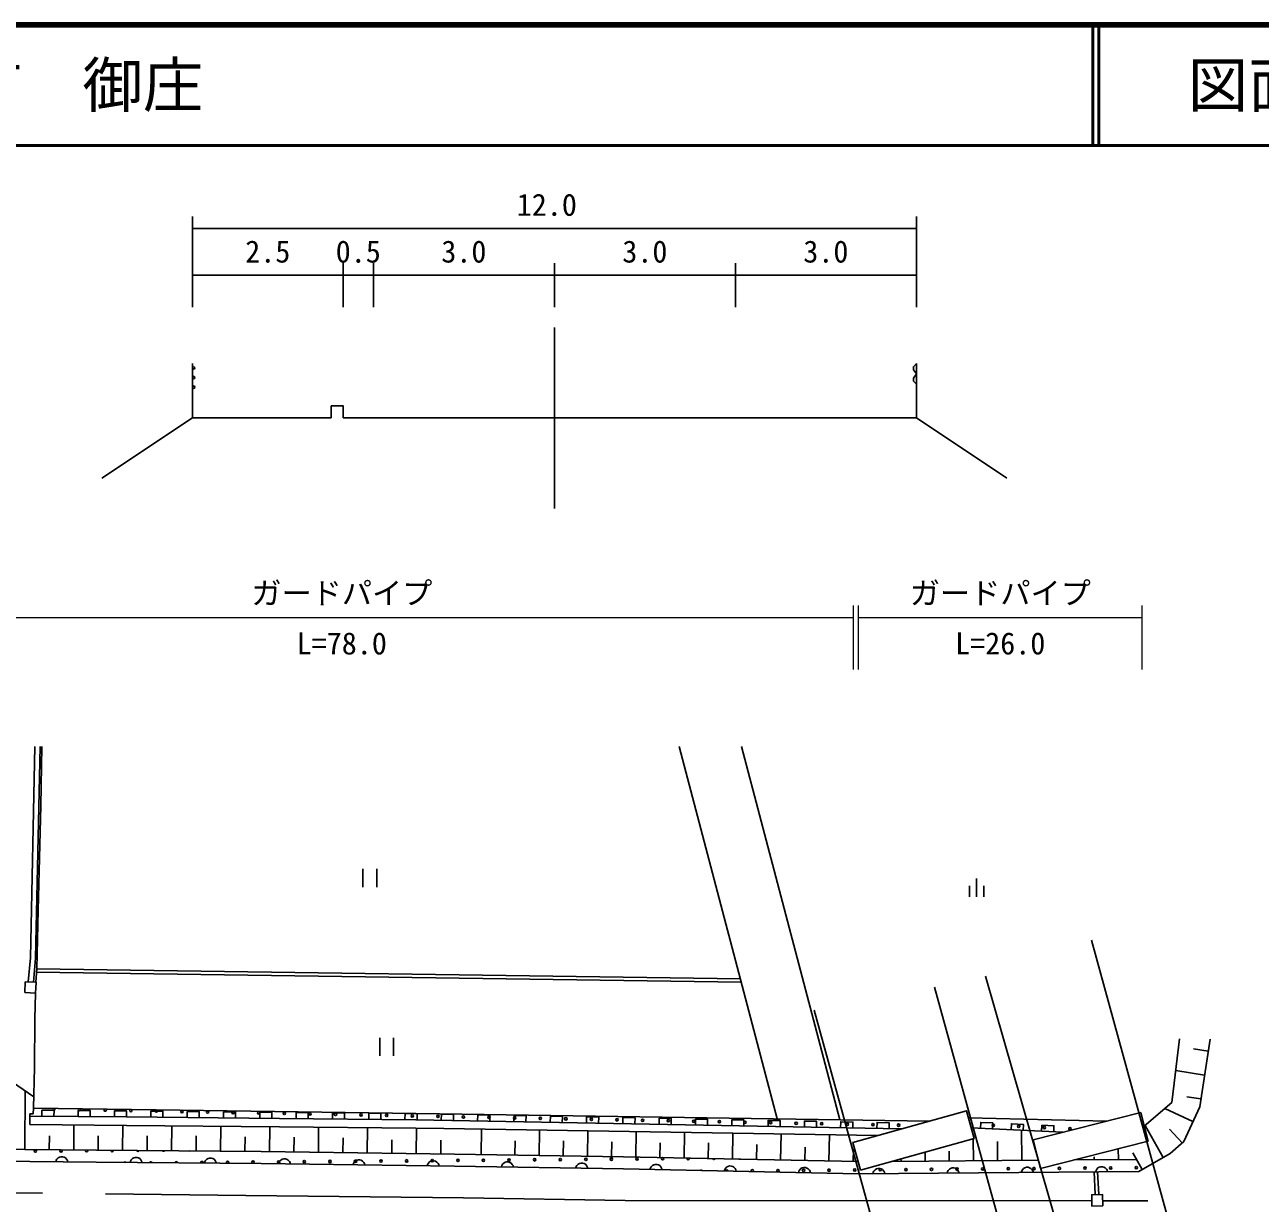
# Model space of a CAD drawing. Units: millimetres, scale not verified, with parts at other scales. Extents: x 40000 to 680000, y 20000 to 380000.
# Drawn here: x 420230 to 522628, y 282322 to 380000 of the extents above; entities that cross this region are included whole.
import ezdxf
from ezdxf.enums import TextEntityAlignment as Align

# ---------------------------------------------------------------- set-up
doc = ezdxf.new("R2010")
doc.units = ezdxf.units.MM
doc.header["$LTSCALE"] = 1000
for name, color, linetype, lineweight in [('M-BGD', 7, 'Continuous', 25), ('M-STR-HTXT', 7, 'Continuous', 13), ('M-TTL', 2, 'Continuous', 140), ('M-TTL-LINE', 7, 'Continuous', 50)]:
    doc.layers.add(name, color=color, linetype=linetype, lineweight=lineweight)
doc.layers.add('M-TTL-TXT', color=7, linetype='Continuous')
doc.styles.add('ＭＳ ゴシック', font='')
doc.styles.get('ＭＳ ゴシック').set_extended_font_data('MS Gothic')

# ---------------------------------------------------------------- blocks, each defined once
blk = doc.blocks.new('BUHIN148')
at = {"color": 7, "linetype": 'Continuous', "lineweight": 25}
blk.add_lwpolyline([(282, 413), (355, 315), (401, 210), (438, 70), (426, -55), (388, -172), (301, -300), (206, -377), (94, -434), (-52, -452), (-166, -447), (-282, -413)], dxfattribs=at)
blk = doc.blocks.new('BUHIN149')
at = {"color": 7, "linetype": 'Continuous', "lineweight": 25}
blk.add_lwpolyline([(294, 404), (364, 304), (407, 198), (440, 57), (424, -67), (383, -183), (292, -308), (194, -383), (81, -436), (-65, -450), (-179, -442), (-294, -404)], dxfattribs=at)
blk = doc.blocks.new('BUHIN150')
at = {"color": 7, "linetype": 'Continuous', "lineweight": 25}
blk.add_lwpolyline([(292, 406), (362, 306), (406, 200), (440, 59), (424, -65), (384, -181), (294, -307), (197, -382), (84, -436), (-63, -451), (-177, -443), (-292, -406)], dxfattribs=at)
blk = doc.blocks.new('BUHIN151')
at = {"color": 7, "linetype": 'Continuous', "lineweight": 25}
blk.add_lwpolyline([(291, 407), (361, 307), (406, 202), (440, 60), (425, -64), (385, -180), (294, -306), (198, -381), (85, -436), (-61, -451), (-176, -443), (-291, -407)], dxfattribs=at)
blk = doc.blocks.new('BUHIN152')
at = {"color": 7, "linetype": 'Continuous', "lineweight": 25}
blk.add_lwpolyline([(290, 408), (360, 308), (405, 203), (440, 62), (425, -63), (385, -179), (295, -305), (199, -381), (86, -435), (-60, -451), (-174, -444), (-290, -408)], dxfattribs=at)
blk = doc.blocks.new('BUHIN138')
at = {"color": 7, "linetype": 'Continuous', "lineweight": 25}
blk.add_lwpolyline([(290, 408), (360, 308), (405, 203), (440, 62), (425, -63), (385, -179), (295, -305), (199, -381), (86, -435), (-60, -451), (-174, -444), (-290, -408)], dxfattribs=at)
blk = doc.blocks.new('BUHIN189')
at = {"color": 7, "linetype": 'Continuous', "lineweight": 25}
blk.add_lwpolyline([(-294, -405), (111, -698), (698, 111), (294, 405)], dxfattribs=at)
blk = doc.blocks.new('BUHIN190')
at = {"color": 7, "linetype": 'Continuous', "lineweight": 25}
blk.add_lwpolyline([(-290, -408), (118, -697), (697, 118), (290, 408)], dxfattribs=at)
blk = doc.blocks.new('BUHIN191')
at = {"color": 7, "linetype": 'Continuous', "lineweight": 25}
blk.add_lwpolyline([(-290, -408), (118, -697), (697, 118), (290, 408)], dxfattribs=at)
blk = doc.blocks.new('BUHIN192')
at = {"color": 7, "linetype": 'Continuous', "lineweight": 25}
blk.add_lwpolyline([(-289, -408), (119, -697), (697, 119), (289, 408)], dxfattribs=at)
blk = doc.blocks.new('BUHIN193')
at = {"color": 7, "linetype": 'Continuous', "lineweight": 25}
blk.add_lwpolyline([(-305, -396), (92, -701), (701, 92), (305, 396)], dxfattribs=at)
blk = doc.blocks.new('BUHIN198')
at = {"color": 7, "linetype": 'Continuous', "lineweight": 25}
for p, q in [((615, -429), (-615, 429)), ((469, 405), (-270, 919)), ((-217, -580), (-955, -66))]:
    blk.add_line(p, q, dxfattribs=at)
blk = doc.blocks.new('BUHIN199')
at = {"color": 7, "linetype": 'Continuous', "lineweight": 25}
for p, q in [((945, 45), (-285, 903)), ((-943, -42), (288, -899))]:
    blk.add_line(p, q, dxfattribs=at)

msp = doc.modelspace()

# ---------------------------------------------------------------- linework, layer by layer
at = {"layer": 'M-BGD'}
for p, q in [((434129, 356586), (434129, 364111)), ((494129, 356586), (494129, 364111)), ((434129, 363111), (494129, 363111)), ((446629, 356586), (446629, 360236)), ((449129, 356586), (449129, 360236)), ((464129, 356586), (464129, 360236)), ((479129, 356586), (479129, 360236)), ((434129, 359236), (446629, 359236)), ((446629, 359236), (449129, 359236)), ((449129, 359236), (464129, 359236)), ((464129, 359236), (479129, 359236)), ((479129, 359236), (494129, 359236)), ((464129, 354909), (464129, 339909)), ((434129, 351909), (434129, 347409)), ((494129, 347409), (494129, 351909)), ((421065, 320179), (420696, 302666)), ((421505, 320179), (421135, 302641)), ((421661, 320179), (421561, 315251)), ((474471, 320179), (482602, 289319)), ((487793, 289243), (479642, 320179)), ((421561, 315251), (421353, 306625)), ((421353, 306625), (421221, 301760)), ((508635, 304124), (522188, 254772)), ((420696, 302666), (420507, 300670)), ((421135, 302641), (420947, 300650)), ((421221, 301760), (421165, 300641)), ((479619, 300643), (421214, 301490)), ((421221, 301760), (479547, 300914)), ((499855, 301156), (513940, 252097)), ((420238, 299780), (420277, 300680)), ((420277, 300680), (421176, 300640)), ((421176, 300640), (421137, 299741)), ((495617, 300232), (509372, 250360)), ((421137, 299741), (420238, 299780)), ((421135, 299741), (421065, 297600)), ((485669, 298328), (499456, 248123)), ((421065, 297600), (421053, 293563)), ((518316, 294932), (517088, 295120)), ((420970, 290213), (421053, 293563)), ((518014, 292954), (515615, 293320)), ((418789, 292663), (420993, 291143)), ((420233, 286793), (420278, 291636)), ((517712, 290975), (516541, 291154)), ((420943, 289743), (420970, 290213)), ((431138, 290066), (420970, 290213)), ((442886, 289902), (431138, 290066)), ((454609, 289727), (442886, 289902)), ((517048, 289105), (514712, 290190)), ((420643, 288846), (420649, 289546)), ((420643, 288846), (428667, 288778)), ((420649, 289546), (420650, 289745)), ((420649, 289546), (428674, 289478)), ((420650, 289745), (420943, 289743)), ((424288, 286755), (424308, 288812)), ((428345, 286716), (428368, 288775)), ((428667, 288778), (441341, 288657)), ((428674, 289478), (441348, 289357)), ((441348, 289357), (452655, 289248)), ((452655, 289248), (492864, 288482)), ((454609, 289727), (495208, 289135)), ((498441, 289401), (509923, 289130)), ((514580, 286106), (513074, 288775)), ((422260, 286774), (422271, 287908)), ((426317, 286736), (426331, 287924)), ((430373, 286697), (430387, 287924)), ((432401, 286678), (432424, 288738)), ((434429, 286658), (434443, 287923)), ((436457, 286639), (436480, 288701)), ((438484, 286620), (438498, 287840)), ((440512, 286598), (440536, 288664)), ((441341, 288657), (452647, 288548)), ((442540, 286572), (442554, 287810)), ((444568, 286546), (444591, 288626)), ((446596, 286520), (446610, 287755)), ((448624, 286495), (448647, 288587)), ((452647, 288548), (454951, 288525)), ((452679, 286443), (452703, 288548)), ((454951, 288525), (490876, 287928)), ((458050, 286368), (458082, 288472)), ((462858, 286293), (462890, 288393)), ((466861, 286230), (466893, 288326)), ((470869, 286162), (470913, 288260)), ((474871, 286078), (474916, 288193)), ((478874, 285994), (478918, 288127)), ((482876, 285910), (482921, 288060)), ((486879, 285826), (486924, 287994)), ((498673, 288568), (506272, 288210)), ((502862, 285885), (502842, 288372)), ((516148, 287332), (515102, 288477)), ((450651, 286469), (450664, 287574)), ((454707, 286417), (454720, 287547)), ((460856, 286324), (460874, 287491)), ((464859, 286261), (464878, 287491)), ((468862, 286199), (468881, 287407)), ((472870, 286120), (472895, 287324)), ((476872, 286036), (476900, 287326)), ((480875, 285952), (480901, 287196)), ((484877, 285868), (484901, 286974)), ((488880, 285784), (488902, 286823)), ((498859, 285852), (498844, 287671)), ((500860, 285868), (500848, 287432)), ((510868, 285950), (510861, 286843)), ((426164, 285737), (415402, 285839)), ((439816, 285607), (426164, 285737)), ((504244, 285896), (492115, 285797)), ((492854, 285803), (492853, 285932)), ((494855, 285819), (494849, 286558)), ((496857, 285836), (496851, 286631)), ((512363, 285962), (507199, 285920)), ((508867, 285934), (508865, 286172)), ((512837, 285122), (512056, 286505)), ((455837, 285402), (439816, 285607)), ((508847, 284934), (508934, 283039)), ((509234, 283047), (509147, 284936)), ((421695, 283153), (416060, 283214)), ((438558, 282975), (426931, 283102)), ((456586, 282765), (438558, 282975)), ((509560, 282539), (513317, 282537))]:
    msp.add_line(p, q, dxfattribs=at)
for points in [[(494129, 351909), (493879, 351659), (493879, 351409), (494129, 351059), (493879, 350709), (493879, 350459), (494129, 350209)], [(445629, 347409), (445629, 348409), (446629, 348409), (446629, 347409)], [(426629, 342409), (434129, 347409), (445629, 347409)], [(446629, 347409), (494129, 347409), (501629, 342409)], [(515939, 295945), (515290, 290689), (513006, 288716)], [(455837, 285402), (469844, 285184), (489329, 284774), (512556, 284964), (515171, 286440), (516281, 287453), (517611, 290317), (518467, 295922)], [(420233, 286793), (415481, 286838), (406148, 288224)], [(489291, 285775), (469863, 286183), (455851, 286402), (439827, 286607), (426174, 286737), (420233, 286793)], [(456586, 282765), (469992, 282557), (508666, 282539)]]:
    msp.add_lwpolyline(points, dxfattribs=at)
for points in [[(489489, 285065), (488849, 287363), (498277, 289990), (498917, 287691)], [(504414, 285218), (503816, 287591), (512724, 289836), (513322, 287463)], [(508676, 282093), (508654, 283033), (509547, 283054), (509570, 282115)]]:
    msp.add_lwpolyline(points, close=True, dxfattribs=at)
for centre, radius in [((434229, 351559), 100), ((434229, 350759), 100), ((434229, 349959), 100), ((433261, 289929), 99.5), ((435382, 289888), 99.5), ((437503, 289848), 99.5), ((439624, 289808), 99.5), ((441745, 289767), 99.5), ((443866, 289727), 99.5), ((445987, 289686), 99.5), ((448108, 289646), 99.5), ((450229, 289605), 99.5), ((452350, 289565), 99.5), ((454471, 289525), 99.5), ((456592, 289484), 99.5), ((458713, 289444), 99.5), ((460834, 289403), 99.5), ((462955, 289363), 99.5), ((465075, 289322), 99.5), ((467196, 289282), 99.5), ((469317, 289241), 99.5), ((471438, 289201), 99.5), ((473559, 289161), 99.5), ((475680, 289120), 99.5), ((477801, 289080), 99.5), ((479922, 289039), 99.5), ((482043, 288999), 99.5), ((484164, 288958), 99.5), ((486285, 288918), 99.5), ((488406, 288878), 99.5), ((490527, 288837), 99.5), ((492648, 288797), 99.5), ((500496, 288793), 99.5), ((502615, 288693), 99.5), ((504734, 288593), 99.5), ((506853, 288493), 99.5), ((421119, 286648), 99.5), ((439158, 285735), 99.5), ((441279, 285753), 99.5), ((443400, 285770), 99.5), ((445522, 285787), 99.5), ((447643, 285805), 99.5), ((449764, 285822), 99.5), ((451885, 285839), 99.5), ((454007, 285857), 99.5), ((456128, 285874), 99.5), ((458249, 285891), 99.5), ((460370, 285909), 99.5), ((462492, 285926), 99.5), ((464613, 285943), 99.5), ((466734, 285961), 99.5), ((468855, 285978), 99.5), ((470977, 285995), 99.5), ((473098, 286013), 99.5), ((482652, 285030), 99.5), ((484774, 285047), 99.5), ((486895, 285065), 99.5), ((489016, 285082), 99.5), ((491137, 285099), 99.5), ((493259, 285117), 99.5), ((495380, 285134), 99.5), ((497501, 285152), 99.5), ((499622, 285169), 99.5), ((501744, 285186), 99.5), ((503865, 285204), 99.5), ((505986, 285221), 99.5), ((508107, 285238), 99.5), ((510228, 285256), 99.5), ((512350, 285273), 99.5)]:
    msp.add_circle(centre, radius, dxfattribs=at)
for centre, start, end in [((422657, 290131), 143.82808, 34.50974), ((424778, 290091), 136.66725, 41.67056), ((426899, 290050), 128.56436, 49.77346), ((429020, 290010), 118.71533, 59.62249), ((431141, 289969), 103.90022, 74.47633), ((423240, 286666), 95.38944, 83.52803), ((425361, 286683), 141.21972, 37.69775), ((427482, 286700), 165.43267, 13.47657), ((428552, 285648), 40.88095, 138.02828), ((429604, 286718), 187.20993, 351.69931), ((430673, 285666), 15.97881, 162.93042), ((431725, 286735), 210.2637, 328.64553), ((432794, 285683), 354.12898, 184.78026), ((433846, 286752), 242.2545, 296.65473), ((434915, 285700), 331.41691, 207.49232), ((437037, 285718), 301.53661, 237.37262), ((475219, 286030), 154.62271, 22.96944), ((477340, 286047), 191.0774, 346.51476), ((479462, 286065), 235.40386, 302.18829), ((476289, 284978), 43.50479, 134.08736), ((478410, 284995), 3.45891, 174.13324), ((480531, 285013), 326.04987, 211.54229)]:
    msp.add_arc(centre, 99.5, start, end, dxfattribs=at)
at = {"layer": 'M-STR-HTXT'}
for p, q in [((488902, 326551), (488902, 331854)), ((489329, 326551), (489329, 331854)), ((512837, 326551), (512837, 331854)), ((488902, 330854), (404125, 330854)), ((512837, 330854), (489329, 330854))]:
    msp.add_line(p, q, dxfattribs=at)
at = {"layer": 'M-TTL'}
msp.add_line((680000, 380000), (40000, 380000), dxfattribs=at)
at = {"layer": 'M-TTL-LINE'}
for p, q in [((508747, 380000), (508747, 370000)), ((509247, 380000), (509247, 370000)), ((40000, 370000), (680000, 370000))]:
    msp.add_line(p, q, dxfattribs=at)

# ---------------------------------------------------------------- block references
at = {"layer": 'M-BGD', "rotation": 124.85299}
for name, p in [('BUHIN199', (448830, 309285)), ('BUHIN198', (499116, 308477)), ('BUHIN199', (450230, 295286)), ('BUHIN192', (422154, 289533)), ('BUHIN192', (425163, 289507)), ('BUHIN192', (428172, 289482)), ('BUHIN191', (431181, 289454)), ('BUHIN191', (434191, 289425)), ('BUHIN191', (437200, 289397)), ('BUHIN191', (440209, 289368)), ('BUHIN190', (443218, 289339)), ('BUHIN190', (446227, 289310)), ('BUHIN190', (449236, 289281)), ('BUHIN190', (452246, 289252)), ('BUHIN189', (455254, 289199)), ('BUHIN189', (458263, 289141)), ('BUHIN189', (461272, 289084)), ('BUHIN189', (464281, 289027)), ('BUHIN189', (467290, 288969)), ('BUHIN189', (470298, 288912)), ('BUHIN189', (473307, 288855)), ('BUHIN189', (476316, 288797)), ('BUHIN189', (479325, 288740)), ('BUHIN189', (482333, 288683)), ('BUHIN189', (485342, 288625)), ('BUHIN189', (488351, 288568)), ('BUHIN189', (491360, 288510)), ('BUHIN193', (499939, 288509)), ('BUHIN193', (502472, 288389)), ('BUHIN193', (505005, 288270)), ('BUHIN138', (423301, 285764)), ('BUHIN152', (429457, 285706)), ('BUHIN152', (435613, 285647)), ('BUHIN151', (441768, 285582)), ('BUHIN151', (447924, 285503)), ('BUHIN151', (454080, 285425)), ('BUHIN150', (460235, 285334)), ('BUHIN150', (466390, 285237)), ('BUHIN149', (472546, 285127)), ('BUHIN149', (478700, 284997)), ('BUHIN149', (484855, 284868)), ('BUHIN148', (491010, 284788)), ('BUHIN148', (497166, 284838)), ('BUHIN148', (503322, 284888)), ('BUHIN148', (509478, 284939))]:
    msp.add_blockref(name, p, dxfattribs=at)

# ---------------------------------------------------------------- texts
at = {"layer": 'M-BGD', "style": 'ＭＳ ゴシック'}
for s, p in [('12.0', (461004, 363611)), ('2.5', (438504, 359736)), ('0.5', (446004, 359736)), ('3.0', (454754, 359736)), ('3.0', (469754, 359736)), ('3.0', (484754, 359736))]:
    msp.add_text(s, height=1833, dxfattribs=at).set_placement(p, align=Align.BOTTOM_LEFT)
at = {"layer": 'M-STR-HTXT', "style": 'ＭＳ ゴシック'}
for s, p in [('ガードパイプ', (439013, 331426)), ('ガードパイプ', (493583, 331426)), ('L=78.0', (442763, 327259)), ('L=26.0', (497333, 327259))]:
    msp.add_text(s, height=1833, dxfattribs=at).set_placement(p, align=Align.BOTTOM_LEFT)
at = {"layer": 'M-TTL-TXT', "style": 'ＭＳ ゴシック'}
msp.add_text('岩国市\u3000御庄', height=3666, dxfattribs=at).set_placement((405024, 375000), align=Align.MIDDLE_LEFT)
msp.add_text('図面番号', height=3666, dxfattribs=at).set_placement((526622, 375000), align=Align.MIDDLE_CENTER)

doc.saveas('drawing.dxf')
